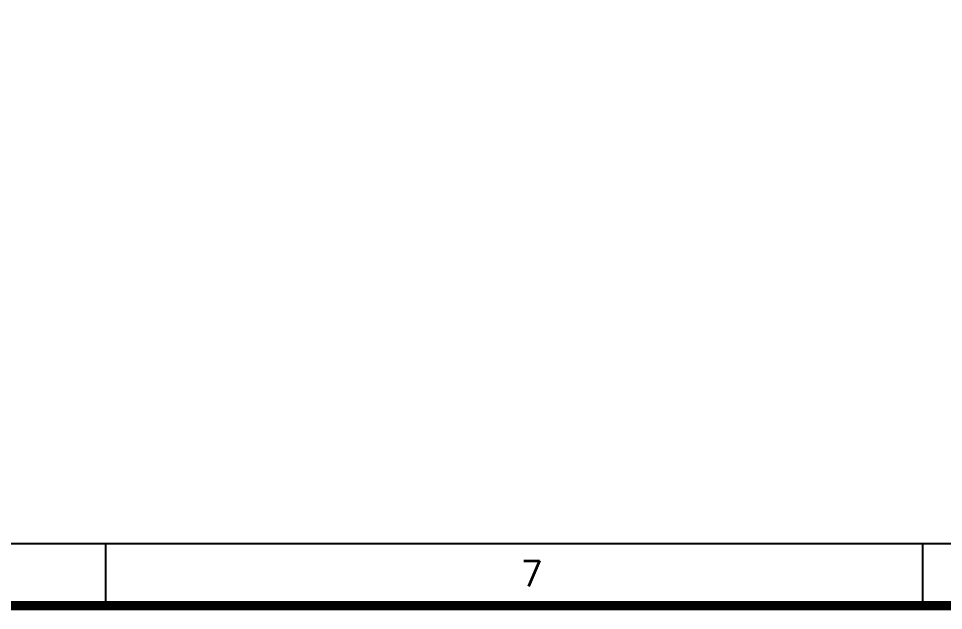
# Model space of a CAD drawing. Extents: x 7620542 to 7843793, y -6476226 to -6093835.
# Drawn here: x 7730137 to 7751184, y -6476226 to -6462764 of the extents above; entities that cross this region are included whole.
import ezdxf
from ezdxf.enums import TextEntityAlignment as Align

# ---------------------------------------------------------------- set-up
doc = ezdxf.new("R2010")
doc.units = 0
doc.header["$LTSCALE"] = 600
doc.header["$MEASUREMENT"] = 0
doc.layers.add('TITLE', color=7, linetype='CONTINUOUS')
doc.styles.add('ROMANS', font='romans.shx')

# ---------------------------------------------------------------- blocks, each defined once
blk = doc.blocks.new('A$C66962185')
at = {"layer": 'TITLE'}
blk.add_line((360.704, -141176.034), (2.142, -141176.034), dxfattribs=at)
at = {"layer": 'TITLE', "color": 0}
for p, q in [((181.423, -141178.329), (181.423, -141176.034)), ((211.686, -141178.329), (211.686, -141176.034))]:
    blk.add_line(p, q, dxfattribs=at)
at = {"layer": 'TITLE', "color": 7, "const_width": 0.355}
blk.add_lwpolyline([(363, -140928.365), (363, -141178.329), (0, -141178.329), (0, -140928.365)], close=True, dxfattribs=at)
at = {"layer": 'TITLE', "color": 0, "style": 'ROMANS'}
blk.add_text('7', height=0.952, dxfattribs=at).set_placement((197.2, -141177.147), align=Align.MIDDLE)

msp = doc.modelspace()

# ---------------------------------------------------------------- block references
at = {"layer": 'TITLE', "xscale": 614.4175770664588, "yscale": 614.4175710082054, "zscale": 614.4175728063115}
msp.add_blockref('A$C66962185', (7620650.707, 80266328.743, -14.83), dxfattribs=at)

doc.saveas('drawing.dxf')
